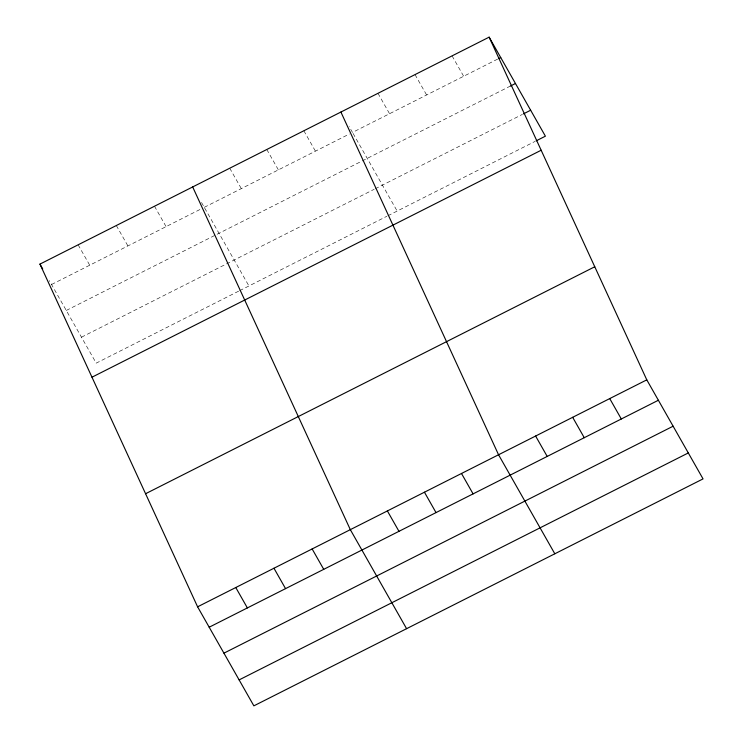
<?xml version="1.0" encoding="UTF-8"?>
<svg xmlns="http://www.w3.org/2000/svg" width="743" height="743" viewBox="0 0 743 743"><rect width="100%" height="100%" fill="white"/><g stroke="black" fill="none" stroke-linecap="round" stroke-linejoin="round"><path stroke-width="0.56" stroke-dasharray="3.71 2.79" d="M51.546 284.504L201.167 208.904M204.26 207.334L349.405 134M497.634 59.106L352.498 132.44L349.182 126.616M66.285 310.453L510.32 86.095M81.47 337.192L374.184 189.289M375.215 188.768L522.422 114.394M238.614 291.182L96.209 363.141L49.335 280.613M239.645 290.662L386.871 216.278M387.902 215.758L535.099 141.384M452.078 55.874L463.669 76.269M415.021 74.597L426.612 94.993M377.964 93.321L389.555 113.716M353.064 133.443L397.161 211.077M303.85 130.768L315.441 151.163M266.793 149.492L278.384 169.887M229.736 168.215L241.317 188.611M201.502 202.477L248.933 285.971M154.498 206.229L166.088 226.624M116.317 225.519L127.907 245.924M78.136 244.819L89.727 265.214"/><path stroke-width="1.11" d="M489.135 37.15L646.791 379.859L703.045 478.891L253.865 705.85L197.601 606.817L39.955 264.109L489.135 37.15L545.399 136.183L536.13 140.864M498.664 58.586L500.726 57.545M510.32 86.095L515.466 83.495M523.443 113.874L530.651 110.233M91.983 377.203L541.164 150.244M145.582 493.724L594.762 266.765M197.601 606.817L646.791 379.859M209.192 627.213L658.372 400.254M223.931 653.162L673.112 426.213M239.125 679.901L688.306 452.942M609.734 398.582L621.315 418.987M572.667 417.306L584.258 437.711M535.61 436.039L547.201 456.434M554.817 553.786L498.553 454.762L340.907 112.044M461.496 473.486L473.087 493.881M424.439 492.21L436.03 512.605M387.382 510.933L398.972 531.329M406.588 628.689L350.325 529.657L192.678 186.939M312.144 548.947L323.734 569.342M273.963 568.237L285.553 588.632M235.782 587.527L247.373 607.923M39.955 264.109L42.713 268.966"/></g></svg>
